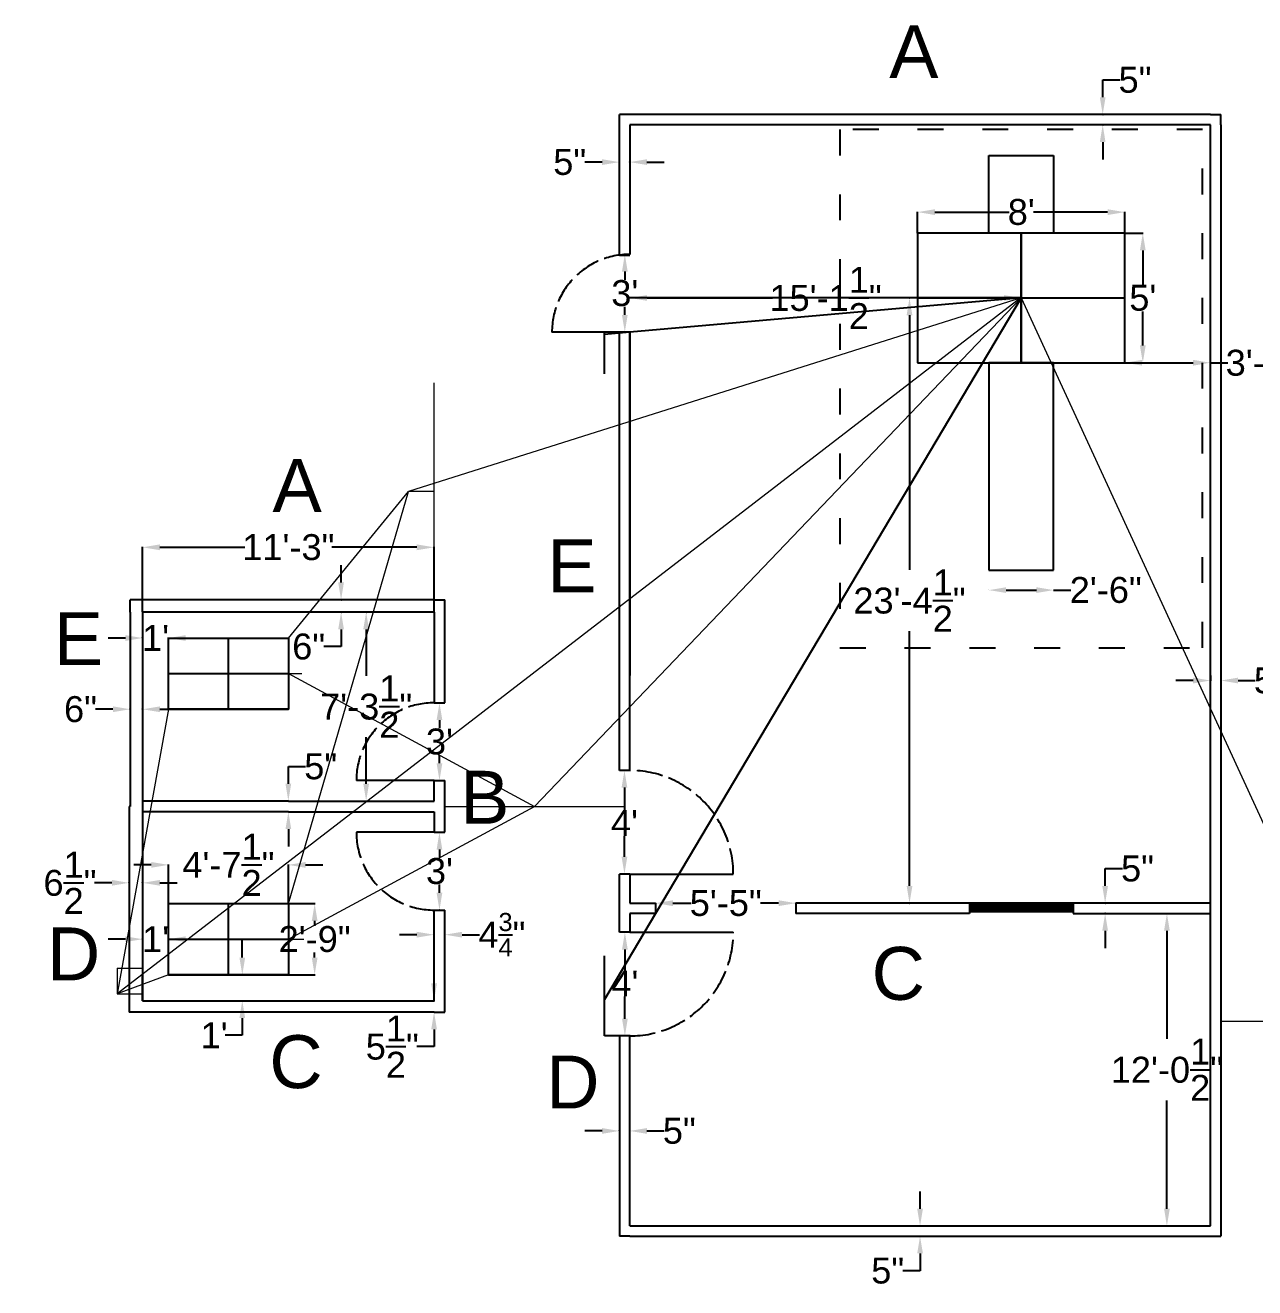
# Model space of a CAD drawing. Header units: inches. Extents: x 257 to 3416, y 137 to 2713.
# Drawn here: x 292 to 861, y 991 to 1576 of the extents above; entities that cross this region are included whole.
import ezdxf

# ---------------------------------------------------------------- set-up
doc = ezdxf.new("R2010")
doc.units = ezdxf.units.IN
doc.header["$MEASUREMENT"] = 0
doc.header["$PDMODE"] = 2
doc.linetypes.add('ACAD_ISO02W100', pattern=[15, 12, -3])
doc.linetypes.add('ACAD_ISO03W100', pattern=[30, 12, -18])
for name, color, linetype in [('Isocenter', 170, 'Continuous'), ('Layer2', 250, 'Continuous'), ('Layer4', 150, 'Continuous'), ('Primary Width', 50, 'Continuous'), ('Trace_lines', 1, 'Continuous')]:
    doc.layers.add(name, color=color, linetype=linetype)
doc.layers.add('primary beam angle', color=220, linetype='Continuous', lineweight=5)
doc.styles.get("Standard").update_dxf_attribs({"font": 'arial.ttf'})
doc.dimstyles.get("Standard").update_dxf_attribs({"dimtxt": 12, "dimasz": 8, "dimexe": 0.18, "dimexo": 0.0625, "dimgap": 0.09, "dimtad": 0, "dimtih": 1, "dimtoh": 1, "dimdec": 1, "dimzin": 0, "dimdsep": 46, "dimlunit": 4, "dimtxsty": 'Standard', "dimcen": 0.09, "dimadec": 0, "dimazin": 0, "dimtfac": 1, "dimtdec": 1, "dimtofl": 0, "dimtmove": 0, "dimatfit": 3, "dimfxl": 1, "dimtolj": 1, "dimtzin": 0, "dimarcsym": 0})

# ---------------------------------------------------------------- blocks, each defined once
blk = doc.blocks.new('*D118')
at = {"layer": 'Defpoints', "color": 0, "transparency": 16777216}
for p in [(413.59, 1216.35), (413.59, 1216.35), (413.59, 1211.35)]:
    blk.add_point(p, dxfattribs=at)
at = {"layer": 'Isocenter', "color": 0, "lineweight": -2, "transparency": 16777216}
for p, q in [((413.59, 1224.35), (413.59, 1232.35)), ((413.59, 1232.35), (421.59, 1232.35)), ((413.65, 1216.35), (413.77, 1216.35)), ((413.65, 1211.35), (413.77, 1211.35)), ((413.59, 1203.35), (413.59, 1195.35))]:
    blk.add_line(p, q, dxfattribs=at)
at = {"layer": 'Isocenter', "color": 0, "transparency": 16777216}
for points in [[(412.26, 1224.35), (414.92, 1224.35), (413.59, 1216.35)], [(412.26, 1203.35), (414.92, 1203.35), (413.59, 1211.35)]]:
    blk.add_solid(points, dxfattribs=at)
at = {"layer": 'Isocenter', "color": 0, "transparency": 16777216, "insert": (428.58, 1232.35), "char_height": 12, "attachment_point": 5}
blk.add_mtext('\\A1;5"', dxfattribs=at)
blk = doc.blocks.new('*D119')
at = {"layer": 'Defpoints', "color": 0, "transparency": 16777216}
for p in [(339.84, 1178.46), (339.84, 1178.46), (346.09, 1178.46)]:
    blk.add_point(p, dxfattribs=at)
at = {"layer": 'Isocenter', "color": 0, "lineweight": -2, "transparency": 16777216}
for p, q in [((331.84, 1178.46), (323.84, 1178.46)), ((339.84, 1178.53), (339.84, 1178.64)), ((346.09, 1178.53), (346.09, 1178.64)), ((354.09, 1178.46), (362.09, 1178.46))]:
    blk.add_line(p, q, dxfattribs=at)
at = {"layer": 'Isocenter', "color": 0, "transparency": 16777216}
for points in [[(331.84, 1179.8), (331.84, 1177.13), (339.84, 1178.46)], [(354.09, 1179.8), (354.09, 1177.13), (346.09, 1178.46)]]:
    blk.add_solid(points, dxfattribs=at)
at = {"layer": 'Isocenter', "color": 0, "transparency": 16777216, "insert": (312.45, 1178.46), "char_height": 12, "attachment_point": 5}
blk.add_mtext('\\A1;6{\\H1x;\\S1/2;}"', dxfattribs=at)
blk = doc.blocks.new('*D120')
at = {"layer": 'Defpoints', "color": 0, "transparency": 16777216}
for p in [(413.59, 1168.85), (413.59, 1135.85), (425.78, 1135.85)]:
    blk.add_point(p, dxfattribs=at)
at = {"layer": 'Isocenter', "color": 0, "lineweight": -2, "transparency": 16777216}
for p, q in [((413.65, 1168.85), (425.96, 1168.85)), ((425.78, 1160.85), (425.78, 1158.57)), ((425.78, 1143.85), (425.78, 1146.13)), ((413.65, 1135.85), (425.96, 1135.85))]:
    blk.add_line(p, q, dxfattribs=at)
at = {"layer": 'Isocenter', "color": 0, "transparency": 16777216}
for points in [[(424.45, 1160.85), (427.12, 1160.85), (425.78, 1168.85)], [(424.45, 1143.85), (427.12, 1143.85), (425.78, 1135.85)]]:
    blk.add_solid(points, dxfattribs=at)
at = {"layer": 'Isocenter', "color": 0, "transparency": 16777216, "insert": (425.78, 1152.35), "char_height": 12, "attachment_point": 5}
blk.add_mtext('\\A1;2\'-9"', dxfattribs=at)
blk = doc.blocks.new('*D121')
at = {"layer": 'Defpoints', "color": 0, "transparency": 16777216}
for p in [(413.59, 1186.78), (358.09, 1168.85), (413.59, 1168.85)]:
    blk.add_point(p, dxfattribs=at)
at = {"layer": 'Isocenter', "color": 0, "lineweight": -2, "transparency": 16777216}
for p, q in [((350.09, 1186.78), (342.09, 1186.78)), ((358.09, 1168.91), (358.09, 1186.96)), ((413.59, 1168.91), (413.59, 1186.96)), ((421.59, 1186.78), (429.59, 1186.78))]:
    blk.add_line(p, q, dxfattribs=at)
at = {"layer": 'Isocenter', "color": 0, "transparency": 16777216}
for points in [[(350.09, 1188.12), (350.09, 1185.45), (358.09, 1186.78)], [(421.59, 1188.12), (421.59, 1185.45), (413.59, 1186.78)]]:
    blk.add_solid(points, dxfattribs=at)
at = {"layer": 'Isocenter', "color": 0, "transparency": 16777216, "insert": (385.84, 1186.78), "char_height": 12, "attachment_point": 5}
blk.add_mtext('\\A1;4\'-7{\\H1x;\\S1/2;}"', dxfattribs=at)
blk = doc.blocks.new('*D122')
at = {"layer": 'Defpoints', "color": 0, "transparency": 16777216}
for p in [(346.09, 1152.35), (358.09, 1152.35), (358.09, 1152.35)]:
    blk.add_point(p, dxfattribs=at)
at = {"layer": 'Isocenter', "color": 0, "lineweight": -2, "transparency": 16777216}
for p, q in [((338.09, 1152.35), (330.09, 1152.35)), ((346.09, 1152.41), (346.09, 1152.53)), ((358.09, 1152.41), (358.09, 1152.53)), ((366.09, 1152.35), (374.09, 1152.35))]:
    blk.add_line(p, q, dxfattribs=at)
at = {"layer": 'Isocenter', "color": 0, "transparency": 16777216}
for points in [[(338.09, 1153.68), (338.09, 1151.02), (346.09, 1152.35)], [(366.09, 1153.68), (366.09, 1151.02), (358.09, 1152.35)]]:
    blk.add_solid(points, dxfattribs=at)
at = {"layer": 'Isocenter', "color": 0, "transparency": 16777216, "insert": (352.09, 1152.35), "char_height": 12, "attachment_point": 5}
blk.add_mtext("\\A1;1'", dxfattribs=at)
blk = doc.blocks.new('*D123')
at = {"layer": 'Defpoints', "color": 0, "transparency": 16777216}
for p in [(385.84, 1135.85), (385.84, 1123.85), (392.26, 1123.85)]:
    blk.add_point(p, dxfattribs=at)
at = {"layer": 'Isocenter', "color": 0, "lineweight": -2, "transparency": 16777216}
for p, q in [((392.26, 1143.85), (392.26, 1151.85)), ((385.9, 1135.85), (392.44, 1135.85)), ((385.9, 1123.85), (392.44, 1123.85)), ((392.26, 1115.85), (392.26, 1107.85)), ((392.26, 1107.85), (384.26, 1107.85))]:
    blk.add_line(p, q, dxfattribs=at)
at = {"layer": 'Isocenter', "color": 0, "transparency": 16777216}
for points in [[(390.93, 1143.85), (393.59, 1143.85), (392.26, 1135.85)], [(390.93, 1115.85), (393.59, 1115.85), (392.26, 1123.85)]]:
    blk.add_solid(points, dxfattribs=at)
at = {"layer": 'Isocenter', "color": 0, "transparency": 16777216, "insert": (379.21, 1107.85), "char_height": 12, "attachment_point": 5}
blk.add_mtext("\\A1;1'", dxfattribs=at)
blk = doc.blocks.new('*D124')
at = {"layer": 'Defpoints', "color": 0, "transparency": 16777216}
for p in [(481.09, 1123.85), (481.09, 1118.6), (481.09, 1118.6)]:
    blk.add_point(p, dxfattribs=at)
at = {"layer": 'Isocenter', "color": 0, "lineweight": -2, "transparency": 16777216}
for p, q in [((481.09, 1131.85), (481.09, 1139.85)), ((481.15, 1123.85), (481.27, 1123.85)), ((481.15, 1118.6), (481.27, 1118.6)), ((481.09, 1110.6), (481.09, 1102.6)), ((481.09, 1102.6), (473.09, 1102.6))]:
    blk.add_line(p, q, dxfattribs=at)
at = {"layer": 'Isocenter', "color": 0, "transparency": 16777216}
for points in [[(479.76, 1131.85), (482.42, 1131.85), (481.09, 1123.85)], [(479.76, 1110.6), (482.42, 1110.6), (481.09, 1118.6)]]:
    blk.add_solid(points, dxfattribs=at)
at = {"layer": 'Isocenter', "color": 0, "transparency": 16777216, "insert": (461.73, 1102.6), "char_height": 12, "attachment_point": 5}
blk.add_mtext('\\A1;5{\\H1x;\\S1/2;}"', dxfattribs=at)
blk = doc.blocks.new('*D125')
at = {"layer": 'Defpoints', "color": 0, "lineweight": 5, "transparency": 16777216}
for p in [(481.09, 1154.44), (486.09, 1154.44), (486.09, 1154.44)]:
    blk.add_point(p, dxfattribs=at)
at = {"layer": 'Isocenter', "color": 0, "lineweight": -2, "transparency": 16777216}
for p, q in [((473.09, 1154.44), (465.09, 1154.44)), ((481.09, 1154.5), (481.09, 1154.62)), ((486.09, 1154.5), (486.09, 1154.62)), ((494.09, 1154.44), (502.09, 1154.44))]:
    blk.add_line(p, q, dxfattribs=at)
at = {"layer": 'Isocenter', "color": 0, "lineweight": 5, "transparency": 16777216}
for points in [[(473.09, 1155.77), (473.09, 1153.1), (481.09, 1154.44)], [(494.09, 1155.77), (494.09, 1153.1), (486.09, 1154.44)]]:
    blk.add_solid(points, dxfattribs=at)
at = {"layer": 'Isocenter', "color": 0, "transparency": 16777216, "insert": (512.51, 1154.44), "char_height": 12, "attachment_point": 5}
blk.add_mtext('\\A1;4{\\H0.7x;\\S3/4;}" ', dxfattribs=at)
blk = doc.blocks.new('*D126')
at = {"layer": 'Defpoints', "color": 0, "transparency": 16777216}
for p in [(483.59, 1201.85), (483.59, 1165.85), (483.59, 1165.85)]:
    blk.add_point(p, dxfattribs=at)
at = {"layer": 'Isocenter', "color": 0, "lineweight": -2, "transparency": 16777216}
for p, q in [((483.53, 1201.85), (483.41, 1201.85)), ((483.59, 1193.85), (483.59, 1190.07)), ((483.59, 1173.85), (483.59, 1177.63)), ((483.53, 1165.85), (483.41, 1165.85))]:
    blk.add_line(p, q, dxfattribs=at)
at = {"layer": 'Isocenter', "color": 0, "transparency": 16777216}
for points in [[(482.26, 1193.85), (484.92, 1193.85), (483.59, 1201.85)], [(482.26, 1173.85), (484.92, 1173.85), (483.59, 1165.85)]]:
    blk.add_solid(points, dxfattribs=at)
at = {"layer": 'Isocenter', "color": 0, "transparency": 16777216, "insert": (483.59, 1183.85), "char_height": 12, "attachment_point": 5}
blk.add_mtext("\\A1;3'", dxfattribs=at)
blk = doc.blocks.new('*D127')
at = {"layer": 'Defpoints', "color": 0, "transparency": 16777216}
for p in [(483.59, 1261.85), (483.59, 1225.85), (483.59, 1225.85)]:
    blk.add_point(p, dxfattribs=at)
at = {"layer": 'Isocenter', "color": 0, "lineweight": -2, "transparency": 16777216}
for p, q in [((483.65, 1261.85), (483.77, 1261.85)), ((483.59, 1253.85), (483.59, 1250.07)), ((483.59, 1233.85), (483.59, 1237.63)), ((483.65, 1225.85), (483.77, 1225.85))]:
    blk.add_line(p, q, dxfattribs=at)
at = {"layer": 'Isocenter', "color": 0, "transparency": 16777216}
for points in [[(482.26, 1253.85), (484.92, 1253.85), (483.59, 1261.85)], [(482.26, 1233.85), (484.92, 1233.85), (483.59, 1225.85)]]:
    blk.add_solid(points, dxfattribs=at)
at = {"layer": 'Isocenter', "color": 0, "transparency": 16777216, "insert": (483.59, 1243.85), "char_height": 12, "attachment_point": 5}
blk.add_mtext("\\A1;3'", dxfattribs=at)
blk = doc.blocks.new('*D128')
at = {"layer": 'Defpoints', "color": 0, "transparency": 16777216}
for p in [(346.09, 1291.85), (346.09, 1291.85), (358.09, 1291.85)]:
    blk.add_point(p, dxfattribs=at)
at = {"layer": 'Isocenter', "color": 0, "lineweight": -2, "transparency": 16777216}
for p, q in [((338.09, 1291.85), (330.09, 1291.85)), ((346.09, 1291.91), (346.09, 1292.03)), ((358.09, 1291.91), (358.09, 1292.03)), ((366.09, 1291.85), (374.09, 1291.85))]:
    blk.add_line(p, q, dxfattribs=at)
at = {"layer": 'Isocenter', "color": 0, "transparency": 16777216}
for points in [[(338.09, 1293.18), (338.09, 1290.52), (346.09, 1291.85)], [(366.09, 1293.18), (366.09, 1290.52), (358.09, 1291.85)]]:
    blk.add_solid(points, dxfattribs=at)
at = {"layer": 'Isocenter', "color": 0, "transparency": 16777216, "insert": (352.09, 1291.85), "char_height": 12, "attachment_point": 5}
blk.add_mtext("\\A1;1'", dxfattribs=at)
blk = doc.blocks.new('*D129')
at = {"layer": 'Defpoints', "color": 0, "transparency": 16777216}
for p in [(449.63, 1303.85), (449.63, 1303.85), (449.63, 1216.35)]:
    blk.add_point(p, dxfattribs=at)
at = {"layer": 'Isocenter', "color": 0, "lineweight": -2, "transparency": 16777216}
for p, q in [((449.69, 1303.85), (449.81, 1303.85)), ((449.63, 1295.85), (449.63, 1274.35)), ((449.63, 1224.35), (449.63, 1245.86)), ((449.69, 1216.35), (449.81, 1216.35))]:
    blk.add_line(p, q, dxfattribs=at)
at = {"layer": 'Isocenter', "color": 0, "transparency": 16777216}
for points in [[(448.3, 1295.85), (450.96, 1295.85), (449.63, 1303.85)], [(448.3, 1224.35), (450.96, 1224.35), (449.63, 1216.35)]]:
    blk.add_solid(points, dxfattribs=at)
at = {"layer": 'Isocenter', "color": 0, "transparency": 16777216, "insert": (449.63, 1260.1), "char_height": 12, "attachment_point": 5}
blk.add_mtext('\\A1;7\'-3{\\H1x;\\S1/2;}"', dxfattribs=at)
blk = doc.blocks.new('*D130')
at = {"layer": 'Defpoints', "color": 0, "transparency": 16777216}
for p in [(340.34, 1258.85), (340.34, 1258.85), (346.09, 1258.85)]:
    blk.add_point(p, dxfattribs=at)
at = {"layer": 'Isocenter', "color": 0, "lineweight": -2, "transparency": 16777216}
for p, q in [((332.34, 1258.85), (324.34, 1258.85)), ((340.34, 1258.91), (340.34, 1259.03)), ((346.09, 1258.91), (346.09, 1259.03)), ((354.09, 1258.85), (362.09, 1258.85))]:
    blk.add_line(p, q, dxfattribs=at)
at = {"layer": 'Isocenter', "color": 0, "transparency": 16777216}
for points in [[(332.34, 1260.18), (332.34, 1257.52), (340.34, 1258.85)], [(354.09, 1260.18), (354.09, 1257.52), (346.09, 1258.85)]]:
    blk.add_solid(points, dxfattribs=at)
at = {"layer": 'Isocenter', "color": 0, "transparency": 16777216, "insert": (317.32, 1258.85), "char_height": 12, "attachment_point": 5}
blk.add_mtext('\\A1;6"', dxfattribs=at)
blk = doc.blocks.new('*D131')
at = {"layer": 'Defpoints', "color": 0, "transparency": 16777216}
for p in [(481.09, 1333.87), (346.09, 1303.85), (481.09, 1303.85)]:
    blk.add_point(p, dxfattribs=at)
at = {"layer": 'Isocenter', "color": 0, "lineweight": -2, "transparency": 16777216}
for p, q in [((346.09, 1303.91), (346.09, 1334.05)), ((354.09, 1333.87), (393.46, 1333.87)), ((473.09, 1333.87), (433.73, 1333.87)), ((481.09, 1303.91), (481.09, 1334.05))]:
    blk.add_line(p, q, dxfattribs=at)
at = {"layer": 'Isocenter', "color": 0, "transparency": 16777216}
for points in [[(354.09, 1335.21), (354.09, 1332.54), (346.09, 1333.87)], [(473.09, 1335.21), (473.09, 1332.54), (481.09, 1333.87)]]:
    blk.add_solid(points, dxfattribs=at)
at = {"layer": 'Isocenter', "color": 0, "transparency": 16777216, "insert": (413.59, 1333.87), "char_height": 12, "attachment_point": 5}
blk.add_mtext('\\A1;11\'-3"', dxfattribs=at)
blk = doc.blocks.new('*D132')
at = {"layer": 'Defpoints', "color": 0, "transparency": 16777216}
for p in [(438.02, 1309.6), (438.02, 1303.85), (438.02, 1303.85)]:
    blk.add_point(p, dxfattribs=at)
at = {"layer": 'Isocenter', "color": 0, "lineweight": -2, "transparency": 16777216}
for p, q in [((438.02, 1317.6), (438.02, 1325.6)), ((438.08, 1309.6), (438.2, 1309.6)), ((438.08, 1303.85), (438.2, 1303.85)), ((438.02, 1295.85), (438.02, 1287.85)), ((438.02, 1287.85), (430.02, 1287.85))]:
    blk.add_line(p, q, dxfattribs=at)
at = {"layer": 'Isocenter', "color": 0, "transparency": 16777216}
for points in [[(436.68, 1317.6), (439.35, 1317.6), (438.02, 1309.6)], [(436.68, 1295.85), (439.35, 1295.85), (438.02, 1303.85)]]:
    blk.add_solid(points, dxfattribs=at)
at = {"layer": 'Isocenter', "color": 0, "transparency": 16777216, "insert": (423, 1287.85), "char_height": 12, "attachment_point": 5}
blk.add_mtext('\\A1;6"', dxfattribs=at)
blk = doc.blocks.new('*D133')
at = {"layer": 'Defpoints', "color": 0, "transparency": 16777216}
for p in [(569.28, 1230.54), (569.28, 1182.54), (571.69, 1182.54)]:
    blk.add_point(p, dxfattribs=at)
at = {"layer": 'Isocenter', "color": 0, "lineweight": -2, "transparency": 16777216}
for p, q in [((569.22, 1230.54), (569.1, 1230.54)), ((569.28, 1222.54), (569.28, 1212.25)), ((569.28, 1190.54), (569.28, 1200.07)), ((571.63, 1182.54), (569.1, 1182.54))]:
    blk.add_line(p, q, dxfattribs=at)
at = {"layer": 'Isocenter', "color": 0, "transparency": 16777216}
for points in [[(567.94, 1222.54), (570.61, 1222.54), (569.28, 1230.54)], [(567.94, 1190.54), (570.61, 1190.54), (569.28, 1182.54)]]:
    blk.add_solid(points, dxfattribs=at)
at = {"layer": 'Isocenter', "color": 0, "transparency": 16777216, "insert": (569.28, 1206.16), "char_height": 12, "attachment_point": 5}
blk.add_mtext("\\A1;4'", dxfattribs=at)
blk = doc.blocks.new('*D134')
at = {"layer": 'Defpoints', "color": 0, "transparency": 16777216}
for p in [(569.47, 1155.54), (569.47, 1155.54), (569.47, 1107.54)]:
    blk.add_point(p, dxfattribs=at)
at = {"layer": 'Isocenter', "color": 0, "lineweight": -2, "transparency": 16777216}
for p, q in [((569.41, 1155.54), (569.29, 1155.54)), ((569.47, 1147.54), (569.47, 1137.92)), ((569.47, 1115.54), (569.47, 1125.74)), ((569.41, 1107.54), (569.29, 1107.54))]:
    blk.add_line(p, q, dxfattribs=at)
at = {"layer": 'Isocenter', "color": 0, "transparency": 16777216}
for points in [[(568.14, 1147.54), (570.8, 1147.54), (569.47, 1155.54)], [(568.14, 1115.54), (570.8, 1115.54), (569.47, 1107.54)]]:
    blk.add_solid(points, dxfattribs=at)
at = {"layer": 'Isocenter', "color": 0, "transparency": 16777216, "insert": (569.47, 1131.83), "char_height": 12, "attachment_point": 5}
blk.add_mtext("\\A1;4'", dxfattribs=at)
blk = doc.blocks.new('*D135')
at = {"layer": 'Defpoints', "color": 0, "transparency": 16777216}
for p in [(583.69, 1169.04), (648.69, 1169.04), (648.69, 1169.04)]:
    blk.add_point(p, dxfattribs=at)
at = {"layer": 'Isocenter', "color": 0, "lineweight": -2, "transparency": 16777216}
for p, q in [((583.69, 1169.1), (583.69, 1169.22)), ((591.69, 1169.04), (600.15, 1169.04)), ((640.69, 1169.04), (632.23, 1169.04)), ((648.69, 1169.1), (648.69, 1169.22))]:
    blk.add_line(p, q, dxfattribs=at)
at = {"layer": 'Isocenter', "color": 0, "transparency": 16777216}
for points in [[(591.69, 1170.37), (591.69, 1167.7), (583.69, 1169.04)], [(640.69, 1170.37), (640.69, 1167.7), (648.69, 1169.04)]]:
    blk.add_solid(points, dxfattribs=at)
at = {"layer": 'Isocenter', "color": 0, "transparency": 16777216, "insert": (616.19, 1169.04), "char_height": 12, "attachment_point": 5}
blk.add_mtext('\\A1;5\'-5"', dxfattribs=at)
blk = doc.blocks.new('*D136')
at = {"layer": 'Defpoints', "color": 0, "transparency": 16777216}
for p in [(569.44, 1469.54), (569.44, 1469.54), (569.26, 1433.54)]:
    blk.add_point(p, dxfattribs=at)
at = {"layer": 'Isocenter', "color": 0, "lineweight": -2, "transparency": 16777216}
for p, q in [((569.38, 1469.54), (569.26, 1469.54)), ((569.44, 1461.54), (569.44, 1457.76)), ((569.44, 1441.54), (569.44, 1445.32)), ((569.33, 1433.54), (569.62, 1433.54))]:
    blk.add_line(p, q, dxfattribs=at)
at = {"layer": 'Isocenter', "color": 0, "transparency": 16777216}
for points in [[(568.11, 1461.54), (570.78, 1461.54), (569.44, 1469.54)], [(568.11, 1441.54), (570.78, 1441.54), (569.44, 1433.54)]]:
    blk.add_solid(points, dxfattribs=at)
at = {"layer": 'Isocenter', "color": 0, "transparency": 16777216, "insert": (569.44, 1451.54), "char_height": 12, "attachment_point": 5}
blk.add_mtext("\\A1;3'", dxfattribs=at)
blk = doc.blocks.new('*D143')
at = {"layer": 'Defpoints', "color": 0, "transparency": 16777216}
for p in [(820.53, 1164.25), (820.53, 1019.54), (820.53, 1019.54)]:
    blk.add_point(p, dxfattribs=at)
at = {"layer": 'Isocenter', "color": 0, "lineweight": -2, "transparency": 16777216}
for p, q in [((820.59, 1164.25), (820.71, 1164.25)), ((820.53, 1156.25), (820.53, 1106.14)), ((820.53, 1027.54), (820.53, 1077.65)), ((820.59, 1019.54), (820.71, 1019.54))]:
    blk.add_line(p, q, dxfattribs=at)
at = {"layer": 'Isocenter', "color": 0, "transparency": 16777216}
for points in [[(819.2, 1156.25), (821.86, 1156.25), (820.53, 1164.25)], [(819.2, 1027.54), (821.86, 1027.54), (820.53, 1019.54)]]:
    blk.add_solid(points, dxfattribs=at)
at = {"layer": 'Isocenter', "color": 0, "transparency": 16777216, "insert": (820.53, 1091.9), "char_height": 12, "attachment_point": 5}
blk.add_mtext('\\A1;12\'-0{\\H1x;\\S1/2;}"', dxfattribs=at)
blk = doc.blocks.new('*D144')
at = {"layer": 'Defpoints', "color": 0, "transparency": 16777216}
for p in [(801.06, 1479.36), (809.37, 1479.36), (801.06, 1419.36)]:
    blk.add_point(p, dxfattribs=at)
at = {"layer": 'Isocenter', "color": 0, "lineweight": -2, "transparency": 16777216}
for p, q in [((801.12, 1479.36), (809.55, 1479.36)), ((809.37, 1471.36), (809.37, 1455.55)), ((809.37, 1427.36), (809.37, 1443.16)), ((801.12, 1419.36), (809.55, 1419.36))]:
    blk.add_line(p, q, dxfattribs=at)
at = {"layer": 'Isocenter', "color": 0, "transparency": 16777216}
for points in [[(808.03, 1471.36), (810.7, 1471.36), (809.37, 1479.36)], [(808.03, 1427.36), (810.7, 1427.36), (809.37, 1419.36)]]:
    blk.add_solid(points, dxfattribs=at)
at = {"layer": 'Isocenter', "color": 0, "transparency": 16777216, "insert": (809.37, 1449.36), "char_height": 12, "attachment_point": 5}
blk.add_mtext("\\A1;5'", dxfattribs=at)
blk = doc.blocks.new('*D145')
at = {"layer": 'Defpoints', "color": 0, "transparency": 16777216}
for p in [(738.06, 1314.04), (768.06, 1314.04), (768.06, 1314.04)]:
    blk.add_point(p, dxfattribs=at)
at = {"layer": 'Isocenter', "color": 0, "lineweight": -2, "transparency": 16777216}
for p, q in [((738.06, 1314.1), (738.06, 1314.22)), ((746.06, 1314.04), (760.06, 1314.04)), ((768.06, 1314.1), (768.06, 1314.22)), ((768.06, 1314.04), (776.06, 1314.04))]:
    blk.add_line(p, q, dxfattribs=at)
at = {"layer": 'Isocenter', "color": 0, "transparency": 16777216}
for points in [[(746.06, 1315.37), (746.06, 1312.71), (738.06, 1314.04)], [(760.06, 1315.37), (760.06, 1312.71), (768.06, 1314.04)]]:
    blk.add_solid(points, dxfattribs=at)
at = {"layer": 'Isocenter', "color": 0, "transparency": 16777216, "insert": (792.2, 1314.04), "char_height": 12, "attachment_point": 5}
blk.add_mtext('\\A1;2\'-6"', dxfattribs=at)
blk = doc.blocks.new('*D146')
at = {"layer": 'Defpoints', "color": 0, "transparency": 16777216}
for p in [(801.06, 1489.12), (705.06, 1479.36), (801.06, 1479.36)]:
    blk.add_point(p, dxfattribs=at)
at = {"layer": 'Isocenter', "color": 0, "lineweight": -2, "transparency": 16777216}
for p, q in [((705.06, 1479.42), (705.06, 1489.3)), ((713.06, 1489.12), (747.44, 1489.12)), ((793.06, 1489.12), (758.68, 1489.12)), ((801.06, 1479.42), (801.06, 1489.3))]:
    blk.add_line(p, q, dxfattribs=at)
at = {"layer": 'Isocenter', "color": 0, "transparency": 16777216}
for points in [[(713.06, 1490.45), (713.06, 1487.78), (705.06, 1489.12)], [(793.06, 1490.45), (793.06, 1487.78), (801.06, 1489.12)]]:
    blk.add_solid(points, dxfattribs=at)
at = {"layer": 'Isocenter', "color": 0, "transparency": 16777216, "insert": (753.06, 1489.12), "char_height": 12, "attachment_point": 5}
blk.add_mtext("\\A1;8'", dxfattribs=at)
blk = doc.blocks.new('*D147')
at = {"layer": 'Defpoints', "color": 0, "transparency": 16777216}
for p in [(566.91, 1512.27), (566.91, 1512.27), (571.69, 1512.27)]:
    blk.add_point(p, dxfattribs=at)
at = {"layer": 'Isocenter', "color": 0, "lineweight": -2, "transparency": 16777216}
for p, q in [((558.91, 1512.27), (550.91, 1512.27)), ((566.91, 1512.33), (566.91, 1512.45)), ((571.69, 1512.33), (571.69, 1512.45)), ((579.69, 1512.27), (587.69, 1512.27))]:
    blk.add_line(p, q, dxfattribs=at)
at = {"layer": 'Isocenter', "color": 0, "transparency": 16777216}
for points in [[(558.91, 1513.61), (558.91, 1510.94), (566.91, 1512.27)], [(579.69, 1513.61), (579.69, 1510.94), (571.69, 1512.27)]]:
    blk.add_solid(points, dxfattribs=at)
at = {"layer": 'Isocenter', "color": 0, "transparency": 16777216, "insert": (543.93, 1512.27), "char_height": 12, "attachment_point": 5}
blk.add_mtext('\\A1;5"', dxfattribs=at)
blk = doc.blocks.new('*D148')
at = {"layer": 'Defpoints', "color": 0, "transparency": 16777216}
for p in [(790.78, 1534.33), (790.78, 1534.33), (790.78, 1529.54)]:
    blk.add_point(p, dxfattribs=at)
at = {"layer": 'Isocenter', "color": 0, "lineweight": -2, "transparency": 16777216}
for p, q in [((790.78, 1542.33), (790.78, 1550.33)), ((790.78, 1550.33), (798.78, 1550.33)), ((790.84, 1534.33), (790.96, 1534.33)), ((790.84, 1529.54), (790.96, 1529.54)), ((790.78, 1521.54), (790.78, 1513.54))]:
    blk.add_line(p, q, dxfattribs=at)
at = {"layer": 'Isocenter', "color": 0, "transparency": 16777216}
for points in [[(789.45, 1542.33), (792.11, 1542.33), (790.78, 1534.33)], [(789.45, 1521.54), (792.11, 1521.54), (790.78, 1529.54)]]:
    blk.add_solid(points, dxfattribs=at)
at = {"layer": 'Isocenter', "color": 0, "transparency": 16777216, "insert": (805.77, 1550.33), "char_height": 12, "attachment_point": 5}
blk.add_mtext('\\A1;5"', dxfattribs=at)
blk = doc.blocks.new('*D149')
at = {"layer": 'Defpoints', "color": 0, "transparency": 16777216}
for p in [(791.93, 1169.04), (791.93, 1169.04), (792.11, 1164.25)]:
    blk.add_point(p, dxfattribs=at)
at = {"layer": 'Isocenter', "color": 0, "lineweight": -2, "transparency": 16777216}
for p, q in [((791.93, 1177.04), (791.93, 1185.04)), ((791.93, 1185.04), (799.93, 1185.04)), ((792.05, 1164.25), (791.75, 1164.25)), ((791.99, 1169.04), (792.11, 1169.04)), ((791.93, 1156.25), (791.93, 1148.25))]:
    blk.add_line(p, q, dxfattribs=at)
at = {"layer": 'Isocenter', "color": 0, "transparency": 16777216}
for points in [[(790.59, 1177.04), (793.26, 1177.04), (791.93, 1169.04)], [(790.59, 1156.25), (793.26, 1156.25), (791.93, 1164.25)]]:
    blk.add_solid(points, dxfattribs=at)
at = {"layer": 'Isocenter', "color": 0, "transparency": 16777216, "insert": (806.91, 1185.04), "char_height": 12, "attachment_point": 5}
blk.add_mtext('\\A1;5"', dxfattribs=at)
blk = doc.blocks.new('*D150')
at = {"layer": 'Defpoints', "color": 0, "transparency": 16777216}
for p in [(566.91, 1063.54), (571.69, 1063.54), (571.69, 1063.54)]:
    blk.add_point(p, dxfattribs=at)
at = {"layer": 'Isocenter', "color": 0, "lineweight": -2, "transparency": 16777216}
for p, q in [((558.91, 1063.54), (550.91, 1063.54)), ((566.91, 1063.6), (566.91, 1063.72)), ((571.69, 1063.6), (571.69, 1063.72)), ((579.69, 1063.54), (587.69, 1063.54))]:
    blk.add_line(p, q, dxfattribs=at)
at = {"layer": 'Isocenter', "color": 0, "transparency": 16777216}
for points in [[(558.91, 1064.87), (558.91, 1062.2), (566.91, 1063.54)], [(579.69, 1064.87), (579.69, 1062.2), (571.69, 1063.54)]]:
    blk.add_solid(points, dxfattribs=at)
at = {"layer": 'Isocenter', "color": 0, "transparency": 16777216, "insert": (594.68, 1063.54), "char_height": 12, "attachment_point": 5}
blk.add_mtext('\\A1;5"', dxfattribs=at)
blk = doc.blocks.new('*D151')
at = {"layer": 'Defpoints', "color": 0, "transparency": 16777216}
for p in [(706.19, 1019.54), (706.19, 1014.79), (706.19, 1014.79)]:
    blk.add_point(p, dxfattribs=at)
at = {"layer": 'Isocenter', "color": 0, "lineweight": -2, "transparency": 16777216}
for p, q in [((706.19, 1027.54), (706.19, 1035.54)), ((706.26, 1019.54), (706.37, 1019.54)), ((706.26, 1014.79), (706.37, 1014.79)), ((706.19, 1006.79), (706.19, 998.79)), ((706.19, 998.79), (698.19, 998.79))]:
    blk.add_line(p, q, dxfattribs=at)
at = {"layer": 'Isocenter', "color": 0, "transparency": 16777216}
for points in [[(704.86, 1027.54), (707.53, 1027.54), (706.19, 1019.54)], [(704.86, 1006.79), (707.53, 1006.79), (706.19, 1014.79)]]:
    blk.add_solid(points, dxfattribs=at)
at = {"layer": 'Isocenter', "color": 0, "transparency": 16777216, "insert": (691.21, 998.79), "char_height": 12, "attachment_point": 5}
blk.add_mtext('\\A1;5"', dxfattribs=at)
blk = doc.blocks.new('*D152')
at = {"layer": 'Defpoints', "color": 0, "transparency": 16777216}
for p in [(840.69, 1274.54), (845.47, 1274.54), (845.47, 1272.16)]:
    blk.add_point(p, dxfattribs=at)
at = {"layer": 'Isocenter', "color": 0, "lineweight": -2, "transparency": 16777216}
for p, q in [((832.69, 1272.16), (824.69, 1272.16)), ((840.69, 1274.47), (840.69, 1271.98)), ((845.47, 1274.47), (845.47, 1271.98)), ((853.47, 1272.16), (861.47, 1272.16))]:
    blk.add_line(p, q, dxfattribs=at)
at = {"layer": 'Isocenter', "color": 0, "transparency": 16777216}
for points in [[(832.69, 1273.49), (832.69, 1270.83), (840.69, 1272.16)], [(853.47, 1273.49), (853.47, 1270.83), (845.47, 1272.16)]]:
    blk.add_solid(points, dxfattribs=at)
at = {"layer": 'Isocenter', "color": 0, "transparency": 16777216, "insert": (868.46, 1272.16), "char_height": 12, "attachment_point": 5}
blk.add_mtext('\\A1;5"', dxfattribs=at)
blk = doc.blocks.new('*D153')
at = {"layer": 'Defpoints', "color": 0, "transparency": 16777216}
for p in [(701.31, 1449.36), (701.31, 1169.04), (701.31, 1169.04)]:
    blk.add_point(p, dxfattribs=at)
at = {"layer": 'Isocenter', "color": 0, "lineweight": -2, "transparency": 16777216}
for p, q in [((701.37, 1449.36), (701.49, 1449.36)), ((701.31, 1441.36), (701.31, 1323.44)), ((701.31, 1177.04), (701.31, 1294.95)), ((701.37, 1169.04), (701.49, 1169.04))]:
    blk.add_line(p, q, dxfattribs=at)
at = {"layer": 'Isocenter', "color": 0, "transparency": 16777216}
for points in [[(699.98, 1441.36), (702.64, 1441.36), (701.31, 1449.36)], [(699.98, 1177.04), (702.64, 1177.04), (701.31, 1169.04)]]:
    blk.add_solid(points, dxfattribs=at)
at = {"layer": 'Isocenter', "color": 0, "transparency": 16777216, "insert": (701.31, 1309.2), "char_height": 12, "attachment_point": 5}
blk.add_mtext('\\A1;23\'-4{\\H1x;\\S1/2;}"', dxfattribs=at)
blk = doc.blocks.new('*D154')
at = {"layer": 'Defpoints', "color": 0, "transparency": 16777216}
for p in [(801.06, 1419.36), (840.69, 1419.36), (840.69, 1419.36)]:
    blk.add_point(p, dxfattribs=at)
at = {"layer": 'Isocenter', "color": 0, "lineweight": -2, "transparency": 16777216}
for p, q in [((801.06, 1419.42), (801.06, 1419.54)), ((809.06, 1419.36), (832.69, 1419.36)), ((840.69, 1419.42), (840.69, 1419.54)), ((840.69, 1419.36), (848.69, 1419.36))]:
    blk.add_line(p, q, dxfattribs=at)
at = {"layer": 'Isocenter', "color": 0, "transparency": 16777216}
for points in [[(809.06, 1420.69), (809.06, 1418.02), (801.06, 1419.36)], [(832.69, 1420.69), (832.69, 1418.02), (840.69, 1419.36)]]:
    blk.add_solid(points, dxfattribs=at)
at = {"layer": 'Isocenter', "color": 0, "transparency": 16777216, "insert": (869.1, 1419.36), "char_height": 12, "attachment_point": 5}
blk.add_mtext('\\A1;3\'-3{\\H1x;\\S1/2;}"', dxfattribs=at)
blk = doc.blocks.new('*D155')
at = {"layer": 'Defpoints', "color": 0, "transparency": 16777216}
for p in [(571.79, 1449.36), (571.79, 1449.36), (753.06, 1449.36)]:
    blk.add_point(p, dxfattribs=at)
at = {"layer": 'Isocenter', "color": 0, "lineweight": -2, "transparency": 16777216}
for p, q in [((571.79, 1449.42), (571.79, 1449.54)), ((579.79, 1449.36), (637.92, 1449.36)), ((745.06, 1449.36), (686.94, 1449.36)), ((753.06, 1449.42), (753.06, 1449.54))]:
    blk.add_line(p, q, dxfattribs=at)
at = {"layer": 'Isocenter', "color": 0, "transparency": 16777216}
for points in [[(579.79, 1450.69), (579.79, 1448.02), (571.79, 1449.36)], [(745.06, 1450.69), (745.06, 1448.02), (753.06, 1449.36)]]:
    blk.add_solid(points, dxfattribs=at)
at = {"layer": 'Isocenter', "color": 0, "transparency": 16777216, "insert": (662.43, 1449.36), "char_height": 12, "attachment_point": 5}
blk.add_mtext('\\A1;15\'-1{\\H1x;\\S1/2;}"', dxfattribs=at)

msp = doc.modelspace()

# ---------------------------------------------------------------- hatches: boundary and pattern name
at = {"layer": 'Trace_lines'}
h = msp.add_hatch(dxfattribs=at)
h.set_pattern_fill('ANSI31', color=8)
h.paths.add_polyline_path([(777.0618, 1169.0362), (729.0618, 1169.0362), (729.0618, 1165.1425), (777.0618, 1165.1425)])
h.paths.add_polyline_path([(1011.0973, 1041.6512), (1011.0973, 1041.875), (963.0973, 1041.9637), (963.0973, 1041.6512), (963.0973, 1038.37), (963.0973, 1038.12), (987.0973, 1038.12), (1011.0973, 1038.12), (1011.0973, 1038.245)])

# ---------------------------------------------------------------- linework, layer by layer
at = {"layer": 'Layer2', "linetype": 'ACAD_ISO02W100'}
for centre, radius, start, end in [((571.6936, 1433.5362), 36, 90, 180), ((481.0916, 1225.8513), 36, 90, 180), ((571.6936, 1182.5362), 48, 0, 90), ((481.0916, 1201.8513), 36, 180, 270), ((571.6936, 1155.5362), 48, 270, 0)]:
    msp.add_arc(centre, radius, start, end, dxfattribs=at)
at = {"layer": 'Layer4', "linetype": 'ACAD_ISO03W100'}
for p, q in [((669.0618, 1527.356), (669.0618, 1287.356)), ((837.0618, 1527.356), (669.0618, 1527.356)), ((837.0618, 1287.356), (837.0618, 1527.356)), ((669.0618, 1287.356), (837.0618, 1287.356))]:
    msp.add_line(p, q, dxfattribs=at)
at = {"layer": 'Layer4'}
for p, q in [((738.0618, 1479.356), (738.0618, 1515.356)), ((738.0618, 1515.356), (753.0618, 1515.356)), ((753.0618, 1515.356), (768.0618, 1515.356)), ((768.0618, 1515.356), (768.0618, 1479.356)), ((753.0618, 1479.356), (705.0618, 1479.356)), ((705.0618, 1479.356), (705.0618, 1419.356)), ((753.0618, 1479.356), (738.0618, 1479.356)), ((753.0618, 1479.356), (753.0618, 1419.356)), ((753.0618, 1419.356), (753.0618, 1479.356)), ((768.0618, 1479.356), (753.0618, 1479.356)), ((801.0618, 1479.356), (753.0618, 1479.356)), ((801.0618, 1419.356), (801.0618, 1479.356)), ((705.0618, 1449.356), (801.0618, 1449.356)), ((753.0618, 1449.356), (801.0618, 1449.356)), ((753.0618, 1449.356), (753.0618, 1419.356)), ((705.0618, 1419.356), (801.0618, 1419.356)), ((768.0618, 1419.356), (738.0618, 1419.356)), ((738.0618, 1419.356), (738.0618, 1323.356)), ((768.0618, 1323.356), (768.0618, 1419.356)), ((738.0618, 1323.356), (753.0618, 1323.356)), ((753.0618, 1323.356), (768.0618, 1323.356)), ((753.0618, 1169.0362), (729.0618, 1169.0362)), ((729.0618, 1165.1425), (777.0618, 1165.1425)), ((753.0618, 1169.0362), (777.0618, 1169.0362))]:
    msp.add_line(p, q, dxfattribs=at)
at = {"layer": 'primary beam angle', "lineweight": 5}
for p, q in [((753.0618, 1449.536), (334.2806, 1127.0705)), ((753.0618, 1449.356), (469.2806, 1359.7894)), ((753.0618, 1449.356), (527.6847, 1213.8513)), ((753.0618, 1449.356), (885.5517, 1161.4921)), ((481.0916, 1309.6013), (481.0916, 1409.9775)), ((413.5916, 1291.8513), (469.2806, 1359.7894)), ((413.5916, 1168.8513), (469.2806, 1359.7894)), ((481.0916, 1359.7894), (469.2806, 1359.7894)), ((413.5916, 1275.3513), (527.6847, 1213.8513)), ((413.5916, 1275.3513), (419.8831, 1275.3513)), ((358.0916, 1258.8513), (334.2806, 1127.0705)), ((413.5916, 1152.3513), (527.6847, 1213.8513)), ((486.0916, 1213.8513), (569.2777, 1213.8513)), ((413.5916, 1152.3513), (420.7431, 1152.3513)), ((334.2806, 1138.8815), (346.0916, 1138.8815)), ((334.2806, 1138.8815), (334.2806, 1127.0705)), ((358.0916, 1135.8513), (334.2806, 1127.0705)), ((334.2806, 1127.0705), (346.0916, 1127.0705)), ((925.6285, 1114.2679), (845.4749, 1114.2679))]:
    msp.add_line(p, q, dxfattribs=at)
at = {"layer": 'Primary Width'}
for p, q in [((753.0618, 1449.356), (571.6936, 1433.5362)), ((753.0618, 1449.356), (571.7945, 1449.356)), ((753.0618, 1449.356), (583.6936, 1164.255)), ((571.6936, 1433.5362), (559.8826, 1432.5071)), ((571.6936, 1433.5362), (559.8826, 1433.5362)), ((559.8826, 1433.5362), (559.8826, 1414.1594)), ((583.6936, 1164.255), (560.0626, 1124.4716)), ((560.0626, 1107.5362), (560.0626, 1144.6925)), ((571.8736, 1107.5362), (560.0626, 1107.5362))]:
    msp.add_line(p, q, dxfattribs=at)
at = {"layer": 'Trace_lines'}
for p, q in [((840.6936, 1534.3253), (566.9124, 1534.3253)), ((566.9124, 1529.5362), (566.9124, 1534.3253)), ((840.6936, 1534.3253), (845.4749, 1534.3253)), ((845.4749, 1529.5362), (845.4749, 1534.3253)), ((566.9124, 1469.2173), (566.9124, 1529.5362)), ((840.6936, 1529.5362), (571.6936, 1529.5362)), ((571.6936, 1529.5362), (571.6936, 1469.5362)), ((840.6936, 1019.5362), (840.6936, 1529.5362)), ((840.6936, 1529.5362), (840.6936, 1529.5362)), ((845.4749, 1529.5362), (845.4749, 1014.7862)), ((566.9124, 1469.2173), (571.6952, 1469.2173)), ((571.6936, 1433.5362), (535.6936, 1433.5362)), ((566.9124, 1230.5362), (566.9124, 1433.5362)), ((571.8736, 1433.5362), (566.9124, 1433.5362)), ((571.6936, 1433.5362), (571.6936, 1274.5362)), ((571.6936, 1230.5362), (571.6936, 1433.5362)), ((481.0916, 1309.6013), (340.3416, 1309.6013)), ((340.3416, 1303.8513), (340.3416, 1309.6013)), ((481.0916, 1309.6013), (486.0916, 1309.6013)), ((486.0916, 1261.8513), (486.0916, 1309.6013)), ((340.3416, 1303.8513), (340.3416, 1213.8513)), ((346.0916, 1303.8513), (346.0916, 1123.8513)), ((481.0916, 1303.8513), (346.0916, 1303.8513)), ((346.0916, 1303.8513), (346.0916, 1213.8513)), ((346.0916, 1303.8513), (346.0916, 1291.8513)), ((481.0916, 1303.8513), (481.0916, 1261.8513)), ((358.0916, 1291.8513), (374.0916, 1291.8513)), ((385.8416, 1258.8513), (385.8416, 1291.8513)), ((358.0916, 1275.3513), (413.5916, 1275.3513)), ((358.0916, 1258.8513), (413.5916, 1258.8513)), ((481.0916, 1261.8513), (486.0916, 1261.8513)), ((571.8736, 1230.5362), (566.9124, 1230.5362)), ((481.0916, 1225.8513), (445.0916, 1225.8513)), ((481.0916, 1225.8513), (486.0916, 1225.8513)), ((481.0916, 1216.3513), (481.0916, 1225.8513)), ((486.0916, 1201.8513), (486.0916, 1225.8513)), ((413.5916, 1216.3513), (346.0916, 1216.3513)), ((413.5916, 1216.3513), (481.0916, 1216.3513)), ((340.3416, 1213.8513), (339.8416, 1213.8513)), ((339.8416, 1213.8513), (339.8416, 1123.8513)), ((346.0916, 1213.8513), (346.0916, 1123.8513)), ((413.5916, 1211.3513), (346.0916, 1211.3513)), ((413.5916, 1211.3513), (481.0916, 1211.3513)), ((481.0916, 1211.3513), (481.0916, 1201.8513)), ((481.0916, 1201.8513), (445.0916, 1201.8513)), ((481.0916, 1201.8513), (486.0916, 1201.8513)), ((571.6936, 1182.5362), (566.9124, 1182.5362)), ((566.9124, 1155.5362), (566.9124, 1182.5362)), ((571.6936, 1182.5362), (619.6936, 1182.5362)), ((571.6936, 1182.5362), (571.6936, 1169.0362)), ((358.0916, 1168.8513), (413.5916, 1168.8513)), ((385.8416, 1135.8513), (385.8416, 1168.8513)), ((481.0916, 1123.8513), (481.0916, 1165.8513)), ((481.0916, 1165.8513), (486.0916, 1165.8513)), ((486.0916, 1123.8513), (486.0916, 1165.8513)), ((571.6936, 1169.0362), (583.6936, 1169.0362)), ((583.6936, 1164.255), (571.6936, 1164.255)), ((571.6936, 1164.255), (571.6936, 1155.5362)), ((583.6936, 1169.0362), (583.6936, 1164.255)), ((840.6936, 1169.0362), (648.6936, 1169.0362)), ((648.6936, 1169.0362), (648.6936, 1164.255)), ((729.0618, 1164.255), (648.6936, 1164.255)), ((729.0618, 1169.0362), (729.0618, 1164.255)), ((777.0618, 1169.0362), (777.0618, 1164.255)), ((777.0618, 1164.255), (840.6936, 1164.255)), ((358.0916, 1152.3513), (413.5916, 1152.3513)), ((571.8736, 1155.5362), (566.9124, 1155.5362)), ((571.6936, 1155.5362), (619.6936, 1155.5362)), ((346.0916, 1123.8513), (346.0916, 1135.8513)), ((358.0916, 1135.8513), (413.5916, 1135.8513)), ((339.8416, 1123.8513), (339.8416, 1118.6013)), ((346.0916, 1123.8513), (481.0916, 1123.8513)), ((346.0916, 1123.8513), (358.0916, 1123.8513)), ((486.0916, 1118.6013), (486.0916, 1123.8513)), ((481.0916, 1118.6013), (339.8416, 1118.6013)), ((481.0916, 1118.6013), (486.0916, 1118.6013)), ((571.8736, 1107.5362), (566.9124, 1107.5362)), ((566.9124, 1107.5362), (566.9124, 1019.5362)), ((571.6936, 1019.5362), (571.6936, 1107.5362)), ((566.9124, 1019.5362), (566.9124, 1014.7862)), ((571.6936, 1019.5362), (840.6936, 1019.5362)), ((571.6936, 1014.7862), (566.9124, 1014.7862)), ((571.6936, 1014.7862), (845.4749, 1014.7862))]:
    msp.add_line(p, q, dxfattribs=at)
for points in [[(358.0916, 1291.8513), (413.5916, 1291.8513), (413.5916, 1258.8513), (358.0916, 1258.8513)], [(358.0916, 1168.8513), (413.5916, 1168.8513), (413.5916, 1135.8513), (358.0916, 1135.8513)]]:
    msp.add_lwpolyline(points, close=True, dxfattribs=at)

# ---------------------------------------------------------------- texts
at = {"layer": 'Trace_lines', "lineweight": 5}
for s, p in [('A', (691.907, 1551.1734)), ('A', (406.2451, 1350.2237)), ('E', (533.5207, 1313.0441)), ('E', (304.9645, 1279.2901)), ('B', (493.1655, 1205.8477)), ('D', (301.7594, 1133.3032)), ('C', (683.7596, 1124.2752)), ('C', (404.7806, 1083.3807)), ('D', (533.0003, 1073.9395))]:
    msp.add_text(s, height=24.5, dxfattribs=at).set_placement(p)

# ---------------------------------------------------------------- dimensions: what is measured, and where the dimension line sits
at = {"layer": 'Isocenter'}
for base, p1, p2, picture, middle in [((790.7813, 1534.3253), (790.7813, 1529.5362), (790.7813, 1534.3253), '*D148', (805.7676, 1550.3253)), ((809.3671, 1479.356), (801.0618, 1419.356), (801.0618, 1479.356), '*D144', (809.3671, 1449.356)), ((701.3088, 1169.0362), (701.3088, 1449.356), (701.3088, 1169.0362), '*D153', (701.3088, 1309.1961)), ((438.0164282817, 1303.8512584767), (438.0164282817, 1309.6012584767), (438.0164282817, 1303.8512584767), '*D132', (422.9973696187, 1287.8512584767)), ((449.6293, 1303.8513), (449.6293, 1216.3513), (449.6293, 1303.8513), '*D129', (449.6293, 1260.1013)), ((483.5916, 1225.8513), (483.5916, 1261.8513), (483.5916, 1225.8513), '*D127', (483.5916, 1243.8513)), ((413.5916, 1216.3513), (413.5916, 1211.3513), (413.5916, 1216.3513), '*D118', (428.578, 1232.3513)), ((791.9275, 1169.0362), (792.1075, 1164.255), (791.9275, 1169.0362), '*D149', (806.9138, 1185.0362)), ((425.782, 1135.8513), (413.5916, 1168.8513), (413.5916, 1135.8513), '*D120', (425.782, 1152.3513)), ((820.5303, 1019.5362), (820.5303, 1164.255), (820.5303, 1019.5362), '*D143', (820.5303, 1091.8956)), ((392.2584, 1123.8513), (385.8416, 1135.8513), (385.8416, 1123.8513), '*D123', (379.2121, 1107.8513)), ((481.0916369334, 1118.6012584767), (481.0916369334, 1123.8512584767), (481.0916369334, 1118.6012584767), '*D124', (461.7301498938, 1102.6012584767)), ((706.1936277597, 1014.7862451072), (706.1936277597, 1019.5362451072), (706.1936277597, 1014.7862451072), '*D151', (691.2073112522, 998.7862451072))]:
    dim = msp.add_linear_dim(base=base, p1=p1, p2=p2, angle=90, dimstyle='Standard', dxfattribs=at)
    dim.commit()
    dim.dimension.update_dxf_attribs({"geometry": picture, "text_midpoint": middle})
dim = msp.add_linear_dim(base=(566.9124, 1512.2724), p1=(571.6936, 1512.2724), p2=(566.9124, 1512.2724), dimstyle='Standard', override={"dimdec": 0}, dxfattribs=at)
dim.commit()
dim.dimension.update_dxf_attribs({"geometry": '*D147', "text_midpoint": (543.9261, 1512.2724)})
for base, p1, p2, picture, middle in [((801.0618, 1489.1175), (705.0618, 1479.356), (801.0618, 1479.356), '*D146', (753.0618, 1489.1175)), ((571.7945, 1449.356), (753.0618, 1449.356), (571.7945, 1449.356), '*D155', (662.4281, 1449.356)), ((840.6936, 1419.356), (801.0618, 1419.356), (840.6936, 1419.356), '*D154', (869.1042, 1419.356)), ((481.0916, 1333.8718), (346.0916, 1303.8513), (481.0916, 1303.8513), '*D131', (413.5916, 1333.8718)), ((768.0618, 1314.0404), (738.0618, 1314.0404), (768.0618, 1314.0404), '*D145', (792.2036, 1314.0404)), ((346.0916, 1291.8513), (358.0916, 1291.8513), (346.0916, 1291.8513), '*D128', (352.0916, 1291.8513)), ((845.4749, 1272.1612), (840.6936, 1274.5362), (845.4749, 1274.5362), '*D152', (868.4612, 1272.1612)), ((340.3416369334, 1258.8512584767), (346.0916369334, 1258.8512584767), (340.3416369334, 1258.8512584767), '*D130', (317.3225782703, 1258.8512584767)), ((413.5916, 1186.7827), (358.0916, 1168.8513), (413.5916, 1168.8513), '*D121', (385.8416, 1186.7827)), ((339.8416369334, 1178.4629504957), (346.0916369334, 1178.4629504957), (339.8416369334, 1178.4629504957), '*D119', (312.4474077383, 1178.4629504957)), ((648.6936, 1169.0362), (583.6936, 1169.0362), (648.6936, 1169.0362), '*D135', (616.1936, 1169.0362)), ((358.0916, 1152.3513), (346.0916, 1152.3513), (358.0916, 1152.3513), '*D122', (352.0916, 1152.3513)), ((571.6936, 1063.5362), (566.9124, 1063.5362), (571.6936, 1063.5362), '*D150', (594.6799, 1063.5362))]:
    dim = msp.add_linear_dim(base=base, p1=p1, p2=p2, dimstyle='Standard', dxfattribs=at)
    dim.commit()
    dim.dimension.update_dxf_attribs({"geometry": picture, "text_midpoint": middle})
for base, p1, p2, picture, middle in [((569.4443, 1469.5362), (569.2643, 1433.5362), (569.4443, 1469.5362), '*D136', (569.4443, 1451.5362)), ((569.2777, 1182.5362), (569.2777, 1230.5362), (571.6936, 1182.5362), '*D133', (569.2777, 1206.1576)), ((569.4692, 1155.5362), (569.4692, 1107.5362), (569.4692, 1155.5362), '*D134', (569.4692, 1131.8313))]:
    dim = msp.add_linear_dim(base=base, p1=p1, p2=p2, angle=90, dimstyle='Standard', dxfattribs=at)
    dim.commit()
    dim.dimension.update_dxf_attribs({"geometry": picture, "text_midpoint": middle, "dimtype": 160})
dim = msp.add_aligned_dim(p1=(483.5916, 1201.8513), p2=(483.5916, 1165.8513), distance=0, dimstyle='Standard', dxfattribs=at)
dim.commit()
dim.dimension.update_dxf_attribs({"geometry": '*D126', "text_midpoint": (483.5916, 1183.8513)})
dim = msp.add_linear_dim(base=(486.0916, 1154.4362), p1=(481.0916, 1154.4362), p2=(486.0916, 1154.4362), text='4{\\H0.7x;\\S3/4;}" ', dimstyle='Standard', dxfattribs=at)
dim.commit()
dim.dimension.update_dxf_attribs({"geometry": '*D125', "text_midpoint": (512.5052, 1154.4362)})

doc.saveas('drawing.dxf')
